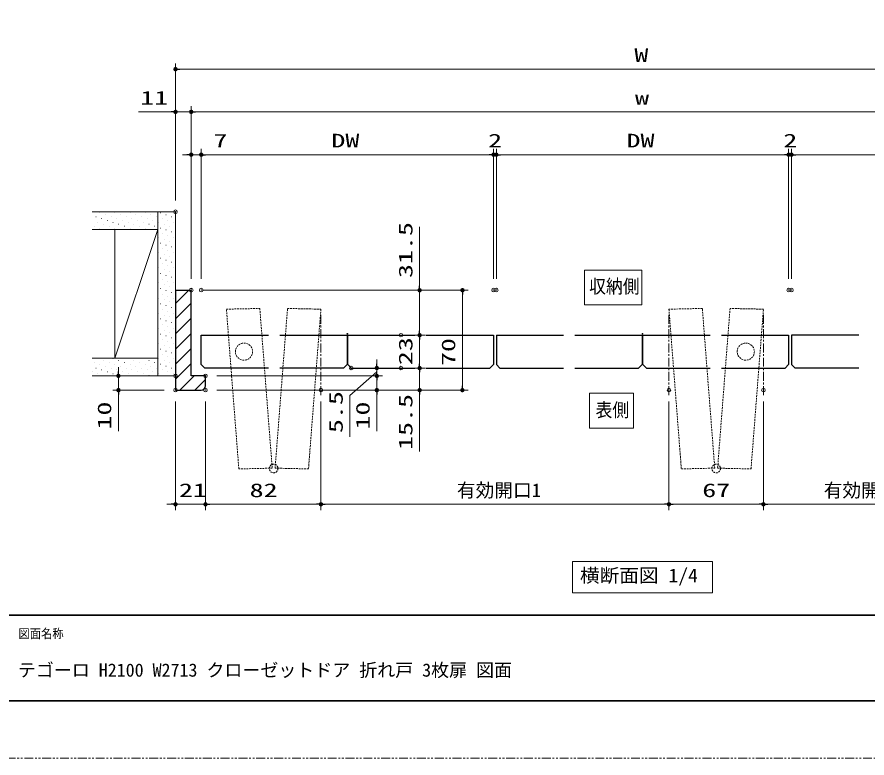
# Model space of a CAD drawing. Units: millimetres, scale not verified. Extents: x -1306 to 1306, y -607 to 607.
# Drawn here: x -874 to -279, y -594 to -75 of the extents above; entities that cross this region are included whole.
import ezdxf
from ezdxf.enums import TextEntityAlignment as Align

# ---------------------------------------------------------------- set-up
doc = ezdxf.new("R2010")
doc.units = ezdxf.units.MM
doc.header["$LTSCALE"] = 5
doc.header["$PDMODE"] = 32
doc.header["$PDSIZE"] = 2.5
for name, pattern in [('USER1', [0.375, 0.25, -0.125]), ('USER2', [2.5, 1.25, -0.25, 0.25, -0.25, 0.25, -0.25]), ('USER3', [2, 1.25, -0.25, 0.25, -0.25])]:
    doc.linetypes.add(name, pattern=pattern)
for name, color, linetype, lineweight in [('0-1_線(白)', 7, 'Continuous', 30), ('0-2_線(黄)', 2, 'Continuous', 15), ('0-4_点線(水)', 4, 'USER1', 9), ('0-5_ハッチング', 6, 'Continuous', 9), ('0-6_点線(黄)', 2, 'USER1', 15), ('0-7_寸法線', 3, 'Continuous', 13), ('0-8_陰線', 4, 'USER2', 9), ('0-9_0', 3, 'Continuous', 25), ('0-A_DEFPOINTS', 7, 'Continuous', 5), ('0-B_中心線', 3, 'USER3', 9), ('0-C_図面枠', 7, 'Continuous', 35)]:
    doc.layers.add(name, color=color, linetype=linetype, lineweight=lineweight)
doc.styles.add('ＭＳ ゴシック', font='')
doc.styles.get('ＭＳ ゴシック').set_extended_font_data('MS Gothic')

# ---------------------------------------------------------------- blocks, each defined once
blk = doc.blocks.new('_DOT')
at = {"layer": '0-9_0'}
blk.add_line((-2.5, 0), (-5, 0), dxfattribs=at)
for points in [[(0, 0), (-2.5, 0), (-2.48, 0.313)], [(0, 0), (-2.48, -0.313), (-2.5, 0)], [(0, 0), (-2.48, 0.313), (-2.421, 0.622)], [(0, 0), (-2.421, -0.622), (-2.48, -0.313)], [(0, 0), (-2.421, 0.622), (-2.324, 0.92)], [(0, 0), (-2.324, -0.92), (-2.421, -0.622)], [(0, 0), (-2.324, 0.92), (-2.191, 1.204)], [(0, 0), (-2.191, -1.204), (-2.324, -0.92)], [(0, 0), (-2.191, 1.204), (-2.023, 1.469)], [(0, 0), (-2.023, -1.469), (-2.191, -1.204)], [(0, 0), (-2.023, 1.469), (-1.822, 1.711)], [(0, 0), (-1.822, -1.711), (-2.023, -1.469)], [(0, 0), (-1.822, 1.711), (-1.594, 1.926)], [(0, 0), (-1.594, -1.926), (-1.822, -1.711)], [(0, 0), (-1.594, 1.926), (-1.34, 2.111)], [(0, 0), (-1.34, -2.111), (-1.594, -1.926)], [(0, 0), (-1.34, 2.111), (-1.064, 2.262)], [(0, 0), (-1.064, -2.262), (-1.34, -2.111)], [(0, 0), (-1.064, 2.262), (-0.773, 2.378)], [(0, 0), (-0.773, -2.378), (-1.064, -2.262)], [(0, 0), (-0.773, 2.378), (-0.468, 2.456)], [(0, 0), (-0.468, -2.456), (-0.773, -2.378)], [(0, 0), (-0.468, 2.456), (-0.157, 2.495)], [(0, 0), (-0.157, -2.495), (-0.468, -2.456)], [(0, 0), (-0.157, 2.495), (0.157, 2.495)], [(0, 0), (0.157, -2.495), (-0.157, -2.495)], [(0, 0), (0.157, 2.495), (0.468, 2.456)], [(0, 0), (0.468, 2.456), (0.773, 2.378)], [(0, 0), (0.773, 2.378), (1.064, 2.262)], [(0, 0), (1.064, 2.262), (1.34, 2.111)], [(0, 0), (1.34, 2.111), (1.594, 1.926)], [(0, 0), (1.594, 1.926), (1.822, 1.711)], [(0, 0), (1.822, 1.711), (2.023, 1.469)], [(0, 0), (2.023, 1.469), (2.191, 1.204)], [(0, 0), (2.191, 1.204), (2.324, 0.92)], [(0, 0), (2.324, 0.92), (2.421, 0.622)], [(0, 0), (2.421, 0.622), (2.48, 0.313)], [(0, 0), (2.48, 0.313), (2.5, 0)], [(0, 0), (0.468, -2.456), (0.157, -2.495)], [(0, 0), (0.773, -2.378), (0.468, -2.456)], [(0, 0), (1.064, -2.262), (0.773, -2.378)], [(0, 0), (1.34, -2.111), (1.064, -2.262)], [(0, 0), (1.594, -1.926), (1.34, -2.111)], [(0, 0), (1.822, -1.711), (1.594, -1.926)], [(0, 0), (2.023, -1.469), (1.822, -1.711)], [(0, 0), (2.191, -1.204), (2.023, -1.469)], [(0, 0), (2.324, -0.92), (2.191, -1.204)], [(0, 0), (2.421, -0.622), (2.324, -0.92)], [(0, 0), (2.48, -0.313), (2.421, -0.622)], [(0, 0), (2.5, 0), (2.48, -0.313)]]:
    blk.add_solid(points, dxfattribs=at)

msp = doc.modelspace()

# ---------------------------------------------------------------- linework, layer by layer
at = {"layer": '0-1_線(白)'}
for p, q in [((-763.317, -266.219), (-752.317, -266.219)), ((-745.317, -297.719), (-698.254, -297.719)), ((-745.317, -318.219), (-745.317, -297.719)), ((-690.254, -297.719), (-643.192, -297.719)), ((-643.192, -297.719), (-643.192, -318.219)), ((-642.692, -318.219), (-642.692, -297.719)), ((-642.692, -297.719), (-595.629, -297.719)), ((-587.629, -297.719), (-540.567, -297.719)), ((-538.567, -297.719), (-491.504, -297.719)), ((-483.504, -297.719), (-436.442, -297.719)), ((-435.942, -297.719), (-388.879, -297.719)), ((-435.942, -318.219), (-435.942, -297.719)), ((-380.879, -297.719), (-333.817, -297.719)), ((-284.754, -297.719), (-331.817, -297.719)), ((-742.817, -320.719), (-745.317, -318.219)), ((-698.254, -320.719), (-742.817, -320.719)), ((-645.692, -320.719), (-690.254, -320.719)), ((-643.192, -318.219), (-645.692, -320.719)), ((-640.192, -320.719), (-642.692, -318.219)), ((-640.192, -320.719), (-595.629, -320.719)), ((-587.629, -320.719), (-543.067, -320.719)), ((-536.067, -320.719), (-491.504, -320.719)), ((-483.504, -320.719), (-438.942, -320.719)), ((-435.942, -318.219), (-433.442, -320.719)), ((-433.442, -320.719), (-388.879, -320.719)), ((-380.879, -320.719), (-336.317, -320.719)), ((-284.754, -320.719), (-329.317, -320.719))]:
    msp.add_line(p, q, dxfattribs=at)
for points in [[(-763.317, -266.126), (-763.317, -336.219), (-745.317, -336.219)], [(-742.317, -333.219), (-742.317, -326.219), (-752.317, -326.219), (-752.317, -266.219)], [(-540.567, -297.719), (-540.567, -318.219), (-543.067, -320.719)], [(-538.567, -297.719), (-538.567, -318.219), (-536.067, -320.719)], [(-436.442, -297.719), (-436.442, -318.219), (-438.942, -320.719)], [(-333.817, -297.719), (-333.817, -318.219), (-336.317, -320.719)], [(-331.817, -297.719), (-331.817, -318.219), (-329.317, -320.719)]]:
    msp.add_lwpolyline(points, dxfattribs=at)
msp.add_arc((-745.317, -333.219), 3, 270, 0, dxfattribs=at)
at = {"layer": '0-2_線(黄)'}
for p, q in [((-821.706, -211.219), (-763.317, -211.219)), ((-775.817, -211.219), (-775.817, -326.219)), ((-763.317, -211.219), (-763.317, -266.219)), ((-821.706, -223.719), (-775.817, -223.719)), ((-805.817, -313.719), (-775.817, -223.719)), ((-805.817, -223.719), (-805.817, -313.719)), ((-821.706, -313.719), (-775.817, -313.719)), ((-821.706, -326.219), (-763.317, -326.219))]:
    msp.add_line(p, q, dxfattribs=at)
msp.add_lwpolyline([(-485.207, -456.405), (-387.176, -456.405), (-387.176, -478.24), (-485.207, -478.24)], close=True, dxfattribs=at)
at = {"layer": '0-4_点線(水)'}
for centre in [(-715.317, -309.219), (-363.817, -309.219)]:
    msp.add_circle(centre, 6, dxfattribs=at)
at = {"layer": '0-5_ハッチング'}
for p, q in [((-816.417, -212.027), (-816.367, -212.027)), ((-812.439, -213.353), (-812.389, -213.353)), ((-805.81, -212.027), (-805.76, -212.027)), ((-801.833, -213.353), (-801.783, -213.353)), ((-795.204, -212.027), (-795.154, -212.027)), ((-791.226, -213.353), (-791.176, -213.353)), ((-784.597, -212.027), (-784.547, -212.027)), ((-780.619, -213.353), (-780.569, -213.353)), ((-773.99, -212.027), (-773.94, -212.027)), ((-770.013, -213.353), (-769.963, -213.353)), ((-763.384, -212.027), (-763.334, -212.027)), ((-819.068, -214.679), (-819.018, -214.679)), ((-817.743, -218.657), (-817.693, -218.657)), ((-815.091, -216.005), (-815.041, -216.005)), ((-813.765, -219.982), (-813.715, -219.982)), ((-811.113, -217.331), (-811.063, -217.331)), ((-808.462, -214.679), (-808.412, -214.679)), ((-807.136, -218.657), (-807.086, -218.657)), ((-804.484, -216.005), (-804.434, -216.005)), ((-803.159, -219.982), (-803.109, -219.982)), ((-800.507, -217.331), (-800.457, -217.331)), ((-797.855, -214.679), (-797.805, -214.679)), ((-796.529, -218.657), (-796.479, -218.657)), ((-793.878, -216.005), (-793.828, -216.005)), ((-792.552, -219.982), (-792.502, -219.982)), ((-789.9, -217.331), (-789.85, -217.331)), ((-787.249, -214.679), (-787.199, -214.679)), ((-785.923, -218.657), (-785.873, -218.657)), ((-783.271, -216.005), (-783.221, -216.005)), ((-781.945, -219.982), (-781.895, -219.982)), ((-779.294, -217.331), (-779.244, -217.331)), ((-776.642, -214.679), (-776.592, -214.679)), ((-775.316, -218.657), (-775.266, -218.657)), ((-772.665, -216.005), (-772.615, -216.005)), ((-771.339, -219.982), (-771.289, -219.982)), ((-768.687, -217.331), (-768.637, -217.331)), ((-766.035, -214.679), (-765.985, -214.679)), ((-764.71, -218.657), (-764.66, -218.657)), ((-820.394, -221.308), (-820.344, -221.308)), ((-816.417, -222.634), (-816.367, -222.634)), ((-809.788, -221.308), (-809.738, -221.308)), ((-805.81, -222.634), (-805.76, -222.634)), ((-799.181, -221.308), (-799.131, -221.308)), ((-795.204, -222.634), (-795.154, -222.634)), ((-788.574, -221.308), (-788.524, -221.308)), ((-784.597, -222.634), (-784.547, -222.634)), ((-777.968, -221.308), (-777.918, -221.308)), ((-773.99, -222.634), (-773.94, -222.634)), ((-770.013, -223.96), (-769.963, -223.96)), ((-767.361, -221.308), (-767.311, -221.308)), ((-766.035, -225.286), (-765.985, -225.286)), ((-763.384, -222.634), (-763.334, -222.634)), ((-775.316, -229.263), (-775.266, -229.263)), ((-772.665, -226.611), (-772.615, -226.611)), ((-771.339, -230.589), (-771.289, -230.589)), ((-768.687, -227.937), (-768.637, -227.937)), ((-767.361, -231.915), (-767.311, -231.915)), ((-764.71, -229.263), (-764.66, -229.263)), ((-773.99, -233.241), (-773.94, -233.241)), ((-772.665, -237.218), (-772.615, -237.218)), ((-770.013, -234.566), (-769.963, -234.566)), ((-766.035, -235.892), (-765.985, -235.892)), ((-763.384, -233.241), (-763.334, -233.241)), ((-775.316, -239.87), (-775.266, -239.87)), ((-773.99, -243.847), (-773.94, -243.847)), ((-771.339, -241.196), (-771.289, -241.196)), ((-768.687, -238.544), (-768.637, -238.544)), ((-767.361, -242.521), (-767.311, -242.521)), ((-764.71, -239.87), (-764.66, -239.87)), ((-763.384, -243.847), (-763.334, -243.847)), ((-772.665, -247.825), (-772.615, -247.825)), ((-770.013, -245.173), (-769.963, -245.173)), ((-768.687, -249.151), (-768.637, -249.151)), ((-766.035, -246.499), (-765.985, -246.499)), ((-775.316, -250.476), (-775.266, -250.476)), ((-773.99, -254.454), (-773.94, -254.454)), ((-771.339, -251.802), (-771.289, -251.802)), ((-770.013, -255.78), (-769.963, -255.78)), ((-767.361, -253.128), (-767.311, -253.128)), ((-764.71, -250.476), (-764.66, -250.476)), ((-763.384, -254.454), (-763.334, -254.454)), ((-775.316, -261.083), (-775.266, -261.083)), ((-772.665, -258.431), (-772.615, -258.431)), ((-768.687, -259.757), (-768.637, -259.757)), ((-766.035, -257.105), (-765.985, -257.105)), ((-764.71, -261.083), (-764.66, -261.083)), ((-773.99, -265.06), (-773.94, -265.06)), ((-771.339, -262.409), (-771.289, -262.409)), ((-770.013, -266.386), (-769.963, -266.386)), ((-767.361, -263.735), (-767.311, -263.735)), ((-766.035, -267.712), (-765.985, -267.712)), ((-763.384, -265.06), (-763.334, -265.06)), ((-763.317, -275.6), (-753.936, -266.219)), ((-775.316, -271.69), (-775.266, -271.69)), ((-772.665, -269.038), (-772.615, -269.038)), ((-771.339, -273.015), (-771.289, -273.015)), ((-768.687, -270.364), (-768.637, -270.364)), ((-764.71, -271.69), (-764.66, -271.69)), ((-773.99, -275.667), (-773.94, -275.667)), ((-772.665, -279.644), (-772.615, -279.644)), ((-770.013, -276.993), (-769.963, -276.993)), ((-767.361, -274.341), (-767.311, -274.341)), ((-766.035, -278.319), (-765.985, -278.319)), ((-763.384, -275.667), (-763.334, -275.667)), ((-763.317, -286.206), (-752.317, -275.206)), ((-775.316, -282.296), (-775.266, -282.296)), ((-771.339, -283.622), (-771.289, -283.622)), ((-768.687, -280.97), (-768.637, -280.97)), ((-767.361, -284.948), (-767.311, -284.948)), ((-764.71, -282.296), (-764.66, -282.296)), ((-763.317, -296.813), (-752.317, -285.813)), ((-773.99, -286.274), (-773.94, -286.274)), ((-772.665, -290.251), (-772.615, -290.251)), ((-770.013, -287.599), (-769.963, -287.599)), ((-768.687, -291.577), (-768.637, -291.577)), ((-766.035, -288.925), (-765.985, -288.925)), ((-763.384, -286.274), (-763.334, -286.274)), ((-775.316, -292.903), (-775.266, -292.903)), ((-773.99, -296.88), (-773.94, -296.88)), ((-771.339, -294.229), (-771.289, -294.229)), ((-767.361, -295.554), (-767.311, -295.554)), ((-764.71, -292.903), (-764.66, -292.903)), ((-763.384, -296.88), (-763.334, -296.88)), ((-763.317, -307.42), (-752.317, -296.42)), ((-775.316, -303.509), (-775.266, -303.509)), ((-772.665, -300.858), (-772.615, -300.858)), ((-770.013, -298.206), (-769.963, -298.206)), ((-768.687, -302.184), (-768.637, -302.184)), ((-766.035, -299.532), (-765.985, -299.532)), ((-764.71, -303.509), (-764.66, -303.509)), ((-773.99, -307.487), (-773.94, -307.487)), ((-771.339, -304.835), (-771.289, -304.835)), ((-770.013, -308.813), (-769.963, -308.813)), ((-767.361, -306.161), (-767.311, -306.161)), ((-763.384, -307.487), (-763.334, -307.487)), ((-763.317, -318.026), (-752.317, -307.026)), ((-817.743, -314.116), (-817.693, -314.116)), ((-813.765, -315.442), (-813.715, -315.442)), ((-807.136, -314.116), (-807.086, -314.116)), ((-803.159, -315.442), (-803.109, -315.442)), ((-796.529, -314.116), (-796.479, -314.116)), ((-792.552, -315.442), (-792.502, -315.442)), ((-785.923, -314.116), (-785.873, -314.116)), ((-781.945, -315.442), (-781.895, -315.442)), ((-775.316, -314.116), (-775.266, -314.116)), ((-772.665, -311.464), (-772.615, -311.464)), ((-771.339, -315.442), (-771.289, -315.442)), ((-768.687, -312.79), (-768.637, -312.79)), ((-766.035, -310.138), (-765.985, -310.138)), ((-764.71, -314.116), (-764.66, -314.116)), ((-820.394, -316.768), (-820.344, -316.768)), ((-819.068, -320.745), (-819.018, -320.745)), ((-816.417, -318.093), (-816.367, -318.093)), ((-812.439, -319.419), (-812.389, -319.419)), ((-809.788, -316.768), (-809.738, -316.768)), ((-808.462, -320.745), (-808.412, -320.745)), ((-805.81, -318.093), (-805.76, -318.093)), ((-801.833, -319.419), (-801.783, -319.419)), ((-799.181, -316.768), (-799.131, -316.768)), ((-797.855, -320.745), (-797.805, -320.745)), ((-795.204, -318.093), (-795.154, -318.093)), ((-791.226, -319.419), (-791.176, -319.419)), ((-788.574, -316.768), (-788.524, -316.768)), ((-787.249, -320.745), (-787.199, -320.745)), ((-784.597, -318.093), (-784.547, -318.093)), ((-780.619, -319.419), (-780.569, -319.419)), ((-777.968, -316.768), (-777.918, -316.768)), ((-776.642, -320.745), (-776.592, -320.745)), ((-773.99, -318.093), (-773.94, -318.093)), ((-770.013, -319.419), (-769.963, -319.419)), ((-767.361, -316.768), (-767.311, -316.768)), ((-766.035, -320.745), (-765.985, -320.745)), ((-763.384, -318.093), (-763.334, -318.093)), ((-763.317, -328.633), (-752.317, -317.633)), ((-821.72, -323.397), (-821.67, -323.397)), ((-817.743, -324.723), (-817.693, -324.723)), ((-815.091, -322.071), (-815.041, -322.071)), ((-813.765, -326.048), (-813.715, -326.048)), ((-811.113, -323.397), (-811.063, -323.397)), ((-807.136, -324.723), (-807.086, -324.723)), ((-804.484, -322.071), (-804.434, -322.071)), ((-803.159, -326.048), (-803.109, -326.048)), ((-800.507, -323.397), (-800.457, -323.397)), ((-796.529, -324.723), (-796.479, -324.723)), ((-793.878, -322.071), (-793.828, -322.071)), ((-792.552, -326.048), (-792.502, -326.048)), ((-789.9, -323.397), (-789.85, -323.397)), ((-785.923, -324.723), (-785.873, -324.723)), ((-783.271, -322.071), (-783.221, -322.071)), ((-781.945, -326.048), (-781.895, -326.048)), ((-779.294, -323.397), (-779.244, -323.397)), ((-775.316, -324.723), (-775.266, -324.723)), ((-772.665, -322.071), (-772.615, -322.071)), ((-771.339, -326.048), (-771.289, -326.048)), ((-768.687, -323.397), (-768.637, -323.397)), ((-764.71, -324.723), (-764.66, -324.723)), ((-760.296, -336.219), (-750.296, -326.219)), ((-749.689, -336.219), (-742.317, -328.846))]:
    msp.add_line(p, q, dxfattribs=at)
at = {"layer": '0-6_点線(黄)'}
for points in [[(-727.664, -279.479), (-704.269, -278.972), (-695.572, -390.898), (-718.966, -391.405)], [(-670.167, -391.405), (-693.561, -390.898), (-684.864, -278.972), (-661.469, -279.479)], [(-408.966, -391.405), (-385.572, -390.898), (-394.269, -278.972), (-417.664, -279.479)], [(-351.469, -279.479), (-374.864, -278.972), (-383.561, -390.898), (-360.167, -391.405)]]:
    msp.add_lwpolyline(points, close=True, dxfattribs=at)
for centre in [(-694.567, -391.126), (-384.567, -391.126)]:
    msp.add_circle(centre, 3, dxfattribs=at)
at = {"layer": '0-7_寸法線'}
for p, q in [((-763.317, -203.219), (-763.317, -107.312)), ((-112.067, -111.312), (-760.317, -111.312)), ((-766.317, -141.219), (-789.221, -141.219)), ((-763.317, -203.219), (-763.317, -137.219)), ((-752.317, -141.219), (-763.317, -141.219)), ((-752.317, -258.126), (-752.317, -137.219)), ((-752.317, -258.126), (-752.317, -137.219)), ((-749.317, -141.219), (-746.317, -141.219)), ((-749.317, -141.219), (-123.067, -141.219)), ((-755.317, -171.219), (-758.317, -171.219)), ((-752.317, -258.126), (-752.317, -167.219)), ((-752.317, -171.219), (-745.314, -171.219)), ((-745.314, -258.126), (-745.314, -167.219)), ((-745.314, -258.126), (-745.314, -167.219)), ((-742.314, -171.219), (-724.647, -171.219)), ((-742.314, -171.219), (-543.567, -171.219)), ((-543.567, -171.219), (-546.567, -171.219)), ((-540.567, -258.126), (-540.567, -167.219)), ((-540.567, -258.126), (-540.567, -167.219)), ((-540.567, -171.219), (-538.564, -171.219)), ((-538.564, -258.126), (-538.564, -167.219)), ((-538.564, -258.126), (-538.564, -167.219)), ((-535.564, -171.219), (-336.817, -171.219)), ((-535.564, -171.219), (-532.564, -171.219)), ((-336.817, -171.219), (-339.817, -171.219)), ((-333.817, -258.126), (-333.817, -167.219)), ((-333.817, -258.126), (-333.817, -167.219)), ((-333.817, -171.219), (-331.814, -171.219)), ((-331.814, -258.126), (-331.814, -167.219)), ((-331.814, -258.126), (-331.814, -167.219)), ((-328.814, -171.219), (-130.067, -171.219)), ((-328.814, -171.219), (-325.814, -171.219)), ((-592.317, -263.219), (-592.317, -221.743)), ((-744.317, -266.219), (-558.317, -266.219)), ((-744.317, -266.219), (-588.317, -266.219)), ((-592.317, -297.719), (-592.317, -266.219)), ((-562.317, -333.219), (-562.317, -269.219)), ((-592.317, -294.719), (-592.317, -291.719)), ((-597.372, -297.719), (-588.317, -297.719)), ((-597.372, -297.719), (-588.317, -297.719)), ((-592.317, -320.719), (-592.317, -297.719)), ((-592.317, -300.719), (-592.317, -303.719)), ((-622.317, -317.719), (-622.317, -314.719)), ((-592.317, -317.719), (-592.317, -314.719)), ((-803.317, -323.219), (-803.317, -320.219)), ((-632.192, -320.719), (-618.317, -320.719)), ((-622.317, -323.219), (-622.317, -320.219)), ((-622.317, -326.219), (-622.317, -320.719)), ((-622.317, -326.219), (-622.317, -320.719)), ((-597.372, -320.719), (-588.317, -320.719)), ((-597.372, -320.719), (-588.317, -320.719)), ((-592.317, -320.719), (-592.317, -336.219)), ((-771.317, -326.219), (-807.317, -326.219)), ((-803.317, -326.219), (-803.317, -336.219)), ((-734.317, -326.219), (-618.317, -326.219)), ((-734.317, -326.219), (-618.317, -326.219)), ((-622.317, -326.219), (-622.317, -336.219)), ((-592.317, -323.719), (-592.317, -326.719)), ((-622.317, -329.219), (-622.317, -332.219)), ((-771.317, -336.219), (-807.317, -336.219)), ((-803.317, -339.219), (-803.317, -364.981)), ((-734.317, -336.219), (-558.317, -336.219)), ((-734.317, -336.219), (-588.317, -336.219)), ((-734.317, -336.219), (-618.317, -336.219)), ((-622.317, -339.219), (-622.317, -364.981)), ((-592.317, -339.219), (-592.317, -379.266)), ((-763.317, -344.219), (-763.317, -420.219)), ((-742.317, -344.219), (-742.317, -420.219)), ((-742.317, -344.219), (-742.317, -420.219)), ((-661.469, -344.126), (-661.469, -420.219)), ((-661.469, -344.126), (-661.469, -420.219)), ((-417.664, -344.126), (-417.664, -420.219)), ((-417.664, -344.126), (-417.664, -420.219)), ((-351.469, -344.219), (-351.469, -420.219)), ((-351.469, -344.219), (-351.469, -420.219)), ((-766.317, -416.219), (-769.317, -416.219)), ((-742.317, -416.219), (-763.317, -416.219)), ((-739.317, -416.219), (-736.317, -416.219)), ((-739.317, -416.219), (-664.469, -416.219)), ((-658.469, -416.219), (-420.664, -416.219)), ((-414.664, -416.219), (-354.469, -416.219)), ((-348.469, -416.219), (-213.914, -416.219))]:
    msp.add_line(p, q, dxfattribs=at)
for points in [[(-476.908, -276.553), (-476.908, -252.035), (-436.622, -252.035), (-436.622, -276.553)], [(-473.203, -362.817), (-473.203, -338.3), (-442.515, -338.3), (-442.515, -362.817)]]:
    msp.add_lwpolyline(points, close=True, dxfattribs=at)
msp.add_lwpolyline([(-622.317, -323.469), (-641.135, -339.925), (-641.135, -368.877)], dxfattribs=at)
at = {"layer": '0-8_陰線'}
for p, q in [((-643.442, -296.719), (-642.442, -296.719)), ((-642.942, -297.219), (-642.942, -296.219)), ((-436.692, -296.719), (-435.692, -296.719)), ((-436.192, -297.219), (-436.192, -296.219)), ((387.036, -594), (-1292.964, -594))]:
    msp.add_line(p, q, dxfattribs=at)
at = {"layer": '0-A_DEFPOINTS'}
for p in [(-763.317, -111.312), (-752.317, -141.219), (-745.314, -171.219), (-540.567, -171.219), (-538.564, -171.219), (-333.817, -171.219), (-331.814, -171.219), (-763.317, -211.219), (-752.317, -266.126), (-752.317, -266.219), (-745.314, -266.126), (-592.317, -266.219), (-562.317, -266.219), (-540.567, -266.126), (-538.564, -266.126), (-333.817, -266.126), (-331.814, -266.126), (-331.814, -266.126), (-605.372, -297.719), (-592.317, -297.719), (-640.192, -320.719), (-622.317, -320.719), (-605.372, -320.719), (-592.317, -320.719), (-763.317, -326.219), (-742.317, -326.219), (-803.317, -336.219), (-763.317, -336.219), (-763.317, -336.219), (-742.317, -336.219), (-742.317, -336.219), (-661.469, -336.126), (-622.317, -336.219), (-417.664, -336.126), (-351.469, -336.219), (-763.317, -416.219), (-661.469, -416.219), (-417.664, -416.219), (-351.469, -416.219)]:
    msp.add_point(p, dxfattribs=at)
at = {"layer": '0-B_中心線'}
for p, q in [((-661.469, -283.479), (-661.469, -340.125)), ((-417.664, -283.479), (-417.664, -340.125)), ((-351.469, -283.479), (-351.469, -340.125))]:
    msp.add_line(p, q, dxfattribs=at)
at = {"layer": '0-C_図面枠'}
msp.add_line((-1252.964, -494), (347.036, -494), dxfattribs=at)
msp.add_lwpolyline([(-1252.964, -554), (347.036, -554), (347.036, 554), (-1252.964, 554)], close=True, dxfattribs=at)

# ---------------------------------------------------------------- block references
at = {"layer": '0-7_寸法線', "xscale": 0.6, "yscale": 0.6}
for p, rotation in [((-763.317, -111.312), 180), ((-752.317, -141.219), 180), ((-752.317, -141.219), 180), ((-745.314, -171.219), 180), ((-745.314, -171.219), 180), ((-538.564, -171.219), 180), ((-538.564, -171.219), 180), ((-331.814, -171.219), 180), ((-331.814, -171.219), 180), ((-592.317, -266.219), 270), ((-562.317, -266.219), 90), ((-592.317, -297.719), 270), ((-592.317, -297.719), 90), ((-622.317, -320.719), 270), ((-592.317, -320.719), 270), ((-592.317, -320.719), 90), ((-803.317, -326.219), 270), ((-622.317, -326.219), 270), ((-622.317, -326.219), 90), ((-562.317, -336.219), 270), ((-803.317, -336.219), 90), ((-622.317, -336.219), 90), ((-592.317, -336.219), 90), ((-742.317, -416.219), 180), ((-742.317, -416.219), 180), ((-661.469, -416.219), 180), ((-417.664, -416.219), 180), ((-351.469, -416.219), 180)]:
    msp.add_blockref('_DOT', p, dxfattribs=dict(at, rotation=rotation))
for p in [(-763.317, -141.219), (-752.317, -171.219), (-540.567, -171.219), (-540.567, -171.219), (-333.817, -171.219), (-333.817, -171.219), (-763.317, -416.219), (-661.469, -416.219), (-417.664, -416.219), (-351.469, -416.219)]:
    msp.add_blockref('_DOT', p, dxfattribs=at)

# ---------------------------------------------------------------- texts
at = {"layer": '0-2_線(黄)', "style": 'ＭＳ ゴシック', "width": 1.05}
msp.add_text('横断面図 1/4', height=9.621, dxfattribs=at).set_placement((-480.014, -473.783), align=Align.BOTTOM_LEFT)
at = {"layer": '0-7_寸法線', "style": 'ＭＳ ゴシック'}
for s, width, p in [('W', 1.5, (-441.906, -109.162)), ('11', 1.5, (-788.078, -139.069)), ('w', 1.5, (-441.43, -139.069)), ('7', 1.5, (-736.742, -169.069)), ('DW', 1.5, (-654.131, -169.069)), ('2', 1.5, (-544.327, -169.069)), ('DW', 1.5, (-447.381, -169.069)), ('2', 1.5, (-337.577, -169.069)), ('収納側', 0.9, (-473.603, -271.167)), ('表側', 0.9, (-469.083, -357.799)), ('21', 1.5, (-760.912, -414.069)), ('82', 1.5, (-711.417, -414.069)), ('67', 1.5, (-394.328, -414.069))]:
    msp.add_text(s, height=9.604, dxfattribs=dict(at, width=width)).set_placement(p, align=Align.BOTTOM_LEFT)
at = {"layer": '0-7_寸法線', "style": 'ＭＳ ゴシック', "width": 1.5}
for s, p in [('31.5', (-594.466, -257.647)), ('23', (-594.466, -318.743)), ('70', (-564.466, -319.322)), ('5.5', (-643.285, -366.306)), ('10', (-805.466, -363.838)), ('10', (-624.466, -363.838)), ('15.5', (-594.466, -378.124))]:
    msp.add_text(s, height=9.604, rotation=90, dxfattribs=at).set_placement(p, align=Align.BOTTOM_LEFT)
at = {"layer": '0-7_寸法線', "style": 'ＭＳ ゴシック'}
for s, p in [('有効開口1', (-566.186, -414.069)), ('有効開口2', (-309.239, -414.069))]:
    msp.add_text(s, height=9.604, dxfattribs=at).set_placement(p, align=Align.BOTTOM_LEFT)
at = {"layer": '0-C_図面枠', "style": 'ＭＳ ゴシック', "width": 0.9}
msp.add_text('図面名称', height=6.452, dxfattribs=at).set_placement((-873.367, -511.963), align=Align.BOTTOM_LEFT)
at = {"layer": '0-C_図面枠', "style": 'ＭＳ ゴシック'}
msp.add_text('テゴーロ H2100 W2713 クローゼットドア 折れ戸 3枚扉 図面', height=9.236, dxfattribs=at).set_placement((-873.76, -539.776), align=Align.BOTTOM_LEFT)

doc.saveas('drawing.dxf')
